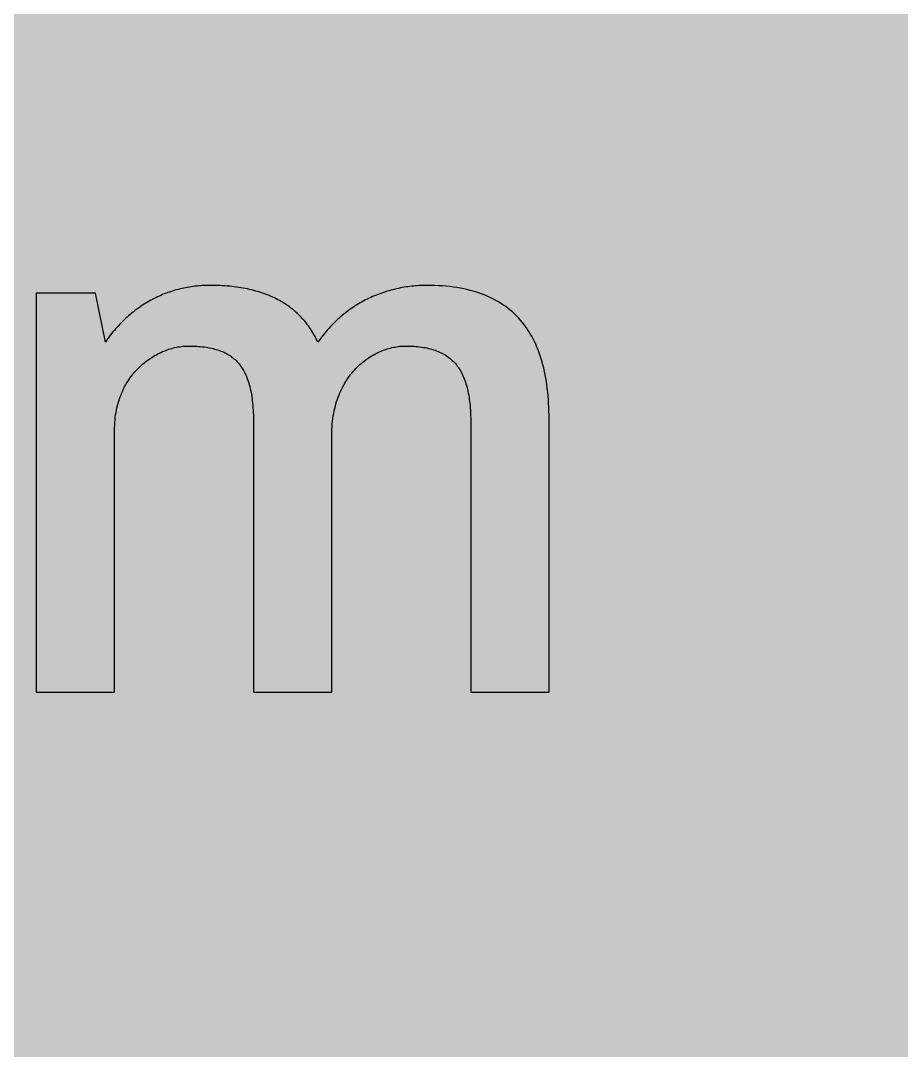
# Model space of a CAD drawing. Header units: millimetres. Extents: x 0 to 212, y 0 to 159.
# Drawn here: x 123.64 to 156.02, y 41.56 to 79.43 of the extents above; entities that cross this region are included whole.
import ezdxf

# ---------------------------------------------------------------- set-up
doc = ezdxf.new("R2010")
doc.units = ezdxf.units.MM

msp = doc.modelspace()

# ---------------------------------------------------------------- hatches: boundary and pattern name
for color, points in [(254, [(14.1633, 0.0536), (13.9878, 0.0533), (13.8125, 0.0559), (13.6373, 0.061), (13.462, 0.0686), (13.2893, 0.0787), (13.114, 0.0914), (12.9413, 0.1041), (12.7686, 0.1219), (12.5959, 0.1397), (12.4231, 0.16), (12.2504, 0.1829), (12.0777, 0.2057), (11.9075, 0.2337), (11.7373, 0.2616), (11.5672, 0.2921), (11.397, 0.3251), (11.2268, 0.3607), (11.0592, 0.3988), (10.8915, 0.4369), (10.7239, 0.4775), (10.5562, 0.5207), (10.3886, 0.5664), (10.2235, 0.6121), (10.0584, 0.6629), (9.8933, 0.7137), (9.7307, 0.7671), (9.5682, 0.8204), (9.4056, 0.8788), (9.2431, 0.9373), (9.083, 0.9982), (8.923, 1.0617), (8.763, 1.1252), (8.6055, 1.1938), (8.4455, 1.2624), (8.2906, 1.331), (8.1331, 1.4046), (7.9781, 1.4783), (7.8232, 1.5545), (7.6708, 1.6332), (7.5184, 1.7145), (7.366, 1.7958), (7.2161, 1.8796), (7.0663, 1.966), (6.919, 2.0523), (6.7716, 2.1438), (6.6243, 2.2352), (6.4795, 2.3266), (6.3348, 2.4232), (6.19, 2.5197), (6.0477, 2.6187), (5.908, 2.7178), (5.7683, 2.8194), (5.6286, 2.9235), (5.4915, 3.0302), (5.3543, 3.1369), (5.2197, 3.2461), (5.0851, 3.3579), (4.953, 3.4722), (4.8209, 3.5865), (4.6914, 3.7033), (4.5644, 3.8202), (4.4348, 3.9395), (4.3104, 4.0615), (4.1859, 4.1859), (4.0615, 4.3104), (3.9395, 4.4348), (3.8202, 4.5618), (3.7033, 4.6914), (3.5865, 4.8209), (3.4722, 4.953), (3.3579, 5.0851), (3.2487, 5.2197), (3.1369, 5.3543), (3.0302, 5.4915), (2.9235, 5.6286), (2.8194, 5.7683), (2.7178, 5.908), (2.6187, 6.0477), (2.5197, 6.19), (2.4232, 6.3348), (2.3266, 6.477), (2.2352, 6.6243), (2.1438, 6.7691), (2.0523, 6.919), (1.966, 7.0663), (1.8796, 7.2161), (1.7958, 7.366), (1.7145, 7.5184), (1.6332, 7.6708), (1.5545, 7.8232), (1.4783, 7.9781), (1.4046, 8.1331), (1.331, 8.2906), (1.2598, 8.4455), (1.1913, 8.603), (1.1252, 8.763), (1.0592, 8.923), (0.9982, 9.083), (0.9373, 9.2431), (0.8763, 9.4056), (0.8204, 9.5682), (0.7645, 9.7307), (0.7112, 9.8933), (0.6604, 10.0584), (0.6121, 10.2235), (0.5639, 10.3911), (0.5207, 10.5562), (0.4775, 10.7239), (0.4343, 10.8915), (0.3962, 11.0592), (0.3607, 11.2268), (0.3251, 11.397), (0.2921, 11.5672), (0.2616, 11.7373), (0.2311, 11.9075), (0.2057, 12.0802), (0.1803, 12.2504), (0.1575, 12.4231), (0.1372, 12.5959), (0.1194, 12.7686), (0.1041, 12.9413), (0.0889, 13.1166), (0.0787, 13.2893), (0.0686, 13.4645), (0.061, 13.6373), (0.0559, 13.8125), (0.0508, 13.9878), (0.0508, 14.163), (0.0522, 144.6925), (0.0508, 144.8664), (0.0559, 145.0416), (0.061, 145.2169), (0.0686, 145.3896), (0.0787, 145.5649), (0.0889, 145.7376), (0.1041, 145.9128), (0.1194, 146.0856), (0.1372, 146.2583), (0.1575, 146.431), (0.1803, 146.6037), (0.2057, 146.7739), (0.2311, 146.9466), (0.2616, 147.1168), (0.2921, 147.287), (0.3251, 147.4572), (0.3607, 147.6248), (0.3962, 147.795), (0.4343, 147.9626), (0.4775, 148.1303), (0.5207, 148.2979), (0.5639, 148.463), (0.6121, 148.6281), (0.6604, 148.7932), (0.7112, 148.9583), (0.7645, 149.1234), (0.8204, 149.286), (0.8763, 149.4485), (0.9373, 149.6111), (0.9982, 149.7711), (1.0592, 149.9311), (1.1252, 150.0911), (1.1913, 150.2486), (1.2598, 150.4061), (1.331, 150.5636), (1.4046, 150.7185), (1.4783, 150.876), (1.5545, 151.0284), (1.6332, 151.1833), (1.7145, 151.3357), (1.7958, 151.4856), (1.8796, 151.638), (1.966, 151.7879), (2.0523, 151.9352), (2.1438, 152.0825), (2.2352, 152.2298), (2.3266, 152.3746), (2.4232, 152.5194), (2.5197, 152.6616), (2.6187, 152.8039), (2.7178, 152.9461), (2.8194, 153.0858), (2.9235, 153.2255), (3.0302, 153.3627), (3.1369, 153.4973), (3.2487, 153.6344), (3.3579, 153.7665), (3.4722, 153.8986), (3.5865, 154.0307), (3.7033, 154.1602), (3.8202, 154.2898), (3.9395, 154.4168), (4.0615, 154.5438), (4.1859, 154.6682), (4.3104, 154.7901), (4.4348, 154.9121), (4.5644, 155.034), (4.6914, 155.1508), (4.8209, 155.2677), (4.953, 155.382), (5.0851, 155.4937), (5.2197, 155.6055), (5.3543, 155.7147), (5.4915, 155.8239), (5.6286, 155.9281), (5.7683, 156.0322), (5.908, 156.1338), (6.0477, 156.2354), (6.19, 156.3345), (6.3348, 156.431), (6.4795, 156.525), (6.6243, 156.6189), (6.7716, 156.7104), (6.919, 156.7993), (7.0663, 156.8882), (7.2161, 156.9745), (7.366, 157.0584), (7.5184, 157.1396), (7.6708, 157.2209), (7.8232, 157.2971), (7.9781, 157.3733), (8.1331, 157.4495), (8.2906, 157.5206), (8.4455, 157.5918), (8.6055, 157.6603), (8.763, 157.7289), (8.923, 157.7924), (9.083, 157.8559), (9.2431, 157.9169), (9.4056, 157.9753), (9.5682, 158.0337), (9.7307, 158.0871), (9.8933, 158.1404), (10.0584, 158.1912), (10.2235, 158.242), (10.3886, 158.2877), (10.5562, 158.3334), (10.7239, 158.3766), (10.8915, 158.4173), (11.0592, 158.4579), (11.2268, 158.4935), (11.397, 158.529), (11.5672, 158.562), (11.7373, 158.5925), (11.9075, 158.6205), (12.0777, 158.6484), (12.2504, 158.6713), (12.4231, 158.6941), (12.5959, 158.7144), (12.7686, 158.7322), (12.9413, 158.75), (13.114, 158.7627), (13.2893, 158.7754), (13.462, 158.7856), (13.6373, 158.7932), (13.8125, 158.7983), (13.9878, 158.8008), (14.163, 158.8033), (197.6078, 158.8036), (197.7822, 158.8008), (197.9574, 158.7983), (198.1327, 158.7932), (198.3054, 158.7856), (198.4807, 158.7754), (198.6534, 158.7627), (198.8287, 158.75), (199.0014, 158.7322), (199.1741, 158.7144), (199.3468, 158.6941), (199.5195, 158.6713), (199.6897, 158.6484), (199.8624, 158.6205), (200.0326, 158.5925), (200.2028, 158.562), (200.373, 158.529), (200.5432, 158.4935), (200.7108, 158.4579), (200.8784, 158.4173), (201.0461, 158.3766), (201.2137, 158.3334), (201.3788, 158.2877), (201.5465, 158.242), (201.7116, 158.1912), (201.8767, 158.1404), (202.0392, 158.0871), (202.2018, 158.0337), (202.3643, 157.9753), (202.5269, 157.9169), (202.6869, 157.8559), (202.8469, 157.7924), (203.007, 157.7289), (203.167, 157.6603), (203.3245, 157.5918), (203.4794, 157.5206), (203.6369, 157.4495), (203.7918, 157.3733), (203.9468, 157.2971), (204.0992, 157.2209), (204.2516, 157.1396), (204.404, 157.0584), (204.5538, 156.9745), (204.7037, 156.8882), (204.8535, 156.7993), (205.0009, 156.7104), (205.1456, 156.6189), (205.293, 156.525), (205.4352, 156.431), (205.58, 156.3345), (205.7222, 156.2354), (205.8619, 156.1338), (206.0016, 156.0322), (206.1413, 155.9281), (206.2785, 155.8239), (206.4156, 155.7147), (206.5503, 155.6055), (206.6849, 155.4937), (206.817, 155.382), (206.949, 155.2677), (207.0786, 155.1508), (207.2081, 155.034), (207.3351, 154.9121), (207.4596, 154.7901), (207.584, 154.6682), (207.7085, 154.5438), (207.8304, 154.4168), (207.9498, 154.2898), (208.0666, 154.1602), (208.1835, 154.0307), (208.2978, 153.8986), (208.4121, 153.7665), (208.5238, 153.6344), (208.6331, 153.4973), (208.7397, 153.3627), (208.8464, 153.2255), (208.9506, 153.0858), (209.0522, 152.9461), (209.1512, 152.8039), (209.2503, 152.6616), (209.3468, 152.5194), (209.4433, 152.3746), (209.5348, 152.2298), (209.6262, 152.0825), (209.7176, 151.9352), (209.804, 151.7879), (209.8904, 151.638), (209.9742, 151.4856), (210.0555, 151.3357), (210.1367, 151.1833), (210.2155, 151.0284), (210.2917, 150.876), (210.3653, 150.7185), (210.439, 150.5636), (210.5076, 150.4061), (210.5762, 150.2486), (210.6447, 150.0911), (210.7082, 149.9311), (210.7717, 149.7711), (210.8327, 149.6111), (210.8911, 149.4485), (210.9495, 149.286), (211.0029, 149.1234), (211.0562, 148.9583), (211.107, 148.7932), (211.1578, 148.6281), (211.2035, 148.463), (211.2493, 148.2979), (211.2924, 148.1303), (211.3331, 147.9626), (211.3712, 147.795), (211.4093, 147.6248), (211.4448, 147.4572), (211.4779, 147.287), (211.5083, 147.1168), (211.5363, 146.9466), (211.5642, 146.7739), (211.5871, 146.6037), (211.6099, 146.431), (211.6303, 146.2583), (211.648, 146.0856), (211.6658, 145.9128), (211.6785, 145.7376), (211.6912, 145.5649), (211.7014, 145.3896), (211.709, 145.2169), (211.7141, 145.0416), (211.7166, 144.8664), (211.7166, 144.6911), (211.7189, 14.1647), (211.7166, 13.9878), (211.7141, 13.8125), (211.709, 13.6373), (211.7014, 13.4645), (211.6912, 13.2893), (211.6785, 13.1166), (211.6658, 12.9413), (211.648, 12.7686), (211.6303, 12.5959), (211.6099, 12.4231), (211.5871, 12.2504), (211.5642, 12.0802), (211.5363, 11.9075), (211.5083, 11.7373), (211.4779, 11.5672), (211.4448, 11.397), (211.4093, 11.2268), (211.3712, 11.0592), (211.3331, 10.8915), (211.2924, 10.7239), (211.2493, 10.5562), (211.2035, 10.3911), (211.1578, 10.2235), (211.107, 10.0584), (211.0562, 9.8933), (211.0029, 9.7307), (210.9495, 9.5682), (210.8911, 9.4056), (210.8327, 9.2431), (210.7717, 9.083), (210.7082, 8.923), (210.6447, 8.763), (210.5762, 8.603), (210.5076, 8.4455), (210.439, 8.2906), (210.3653, 8.1331), (210.2917, 7.9781), (210.2155, 7.8232), (210.1367, 7.6708), (210.0555, 7.5184), (209.9742, 7.366), (209.8904, 7.2161), (209.804, 7.0663), (209.7176, 6.919), (209.6262, 6.7691), (209.5348, 6.6243), (209.4433, 6.477), (209.3468, 6.3348), (209.2503, 6.19), (209.1512, 6.0477), (209.0522, 5.908), (208.9506, 5.7683), (208.8464, 5.6286), (208.7397, 5.4915), (208.6331, 5.3543), (208.5238, 5.2197), (208.4121, 5.0851), (208.2978, 4.953), (208.1835, 4.8209), (208.0666, 4.6914), (207.9498, 4.5618), (207.8304, 4.4348), (207.7085, 4.3104), (207.584, 4.1859), (207.4596, 4.0615), (207.3351, 3.9395), (207.2081, 3.8202), (207.0786, 3.7033), (206.949, 3.5865), (206.817, 3.4722), (206.6849, 3.3579), (206.5503, 3.2461), (206.4156, 3.1369), (206.2785, 3.0302), (206.1413, 2.9235), (206.0016, 2.8194), (205.8619, 2.7178), (205.7222, 2.6187), (205.58, 2.5197), (205.4352, 2.4232), (205.293, 2.3266), (205.1456, 2.2352), (205.0009, 2.1438), (204.8535, 2.0523), (204.7037, 1.966), (204.5538, 1.8796), (204.404, 1.7958), (204.2516, 1.7145), (204.0992, 1.6332), (203.9468, 1.5545), (203.7918, 1.4783), (203.6369, 1.4046), (203.4794, 1.331), (203.3245, 1.2624), (203.167, 1.1938), (203.007, 1.1252), (202.8469, 1.0617), (202.6869, 0.9982), (202.5269, 0.9373), (202.3643, 0.8788), (202.2018, 0.8204), (202.0392, 0.7671), (201.8767, 0.7137), (201.7116, 0.6629), (201.5465, 0.6121), (201.3788, 0.5664), (201.2137, 0.5207), (201.0461, 0.4775), (200.8784, 0.4369), (200.7108, 0.3988), (200.5432, 0.3607), (200.373, 0.3251), (200.2028, 0.2921), (200.0326, 0.2616), (199.8624, 0.2337), (199.6897, 0.2057), (199.5195, 0.1829), (199.3468, 0.16), (199.1741, 0.1397), (199.0014, 0.1219), (198.8287, 0.1041), (198.6534, 0.0914), (198.4807, 0.0787), (198.3054, 0.0686), (198.1327, 0.061), (197.9574, 0.0559), (197.7822, 0.0533), (197.6069, 0.0533)]), (59, [(14.1633, 3.5814), (13.8887, 3.5839), (13.6169, 3.5941), (13.3477, 3.6119), (13.081, 3.6347), (12.8143, 3.6652), (12.5501, 3.7008), (12.2885, 3.7465), (12.0294, 3.7948), (11.7729, 3.8506), (11.5164, 3.9141), (11.2649, 3.9827), (11.016, 4.0564), (10.7671, 4.1351), (10.5232, 4.2215), (10.2819, 4.3129), (10.0432, 4.412), (9.8069, 4.5161), (9.5733, 4.6228), (9.3447, 4.7371), (9.1186, 4.8565), (8.8951, 4.9809), (8.6741, 5.113), (8.4582, 5.2476), (8.2448, 5.3873), (8.0366, 5.5321), (7.8308, 5.682), (7.6276, 5.8369), (7.4295, 5.9969), (7.2365, 6.1595), (7.046, 6.3297), (6.8605, 6.5024), (6.6777, 6.6802), (6.5024, 6.8605), (6.3271, 7.046), (6.1595, 7.2365), (5.9969, 7.432), (5.8369, 7.6302), (5.682, 7.8308), (5.5321, 8.0366), (5.3873, 8.2448), (5.2451, 8.4582), (5.1105, 8.6741), (4.9809, 8.8951), (4.8565, 9.1186), (4.7371, 9.3447), (4.6228, 9.5758), (4.5136, 9.8069), (4.4094, 10.0432), (4.3129, 10.2819), (4.2215, 10.5232), (4.1351, 10.7696), (4.0538, 11.016), (3.9802, 11.2649), (3.9116, 11.5189), (3.8506, 11.7729), (3.7948, 12.0294), (3.744, 12.2911), (3.7008, 12.5527), (3.6627, 12.8143), (3.6322, 13.081), (3.6093, 13.3502), (3.5916, 13.6195), (3.5814, 13.8913), (3.5789, 14.163), (3.58, 144.6925), (3.5814, 144.9654), (3.5916, 145.2347), (3.6093, 145.5064), (3.6322, 145.7731), (3.6627, 146.0398), (3.7008, 146.304), (3.744, 146.5656), (3.7948, 146.8247), (3.8506, 147.0812), (3.9116, 147.3352), (3.9802, 147.5892), (4.0538, 147.8382), (4.1351, 148.0845), (4.2215, 148.3309), (4.3129, 148.5722), (4.4094, 148.811), (4.5136, 149.0472), (4.6228, 149.2783), (4.7371, 149.5095), (4.8565, 149.7355), (4.9809, 149.9591), (5.1105, 150.1775), (5.2451, 150.3959), (5.3873, 150.6093), (5.5321, 150.8176), (5.682, 151.0233), (5.8369, 151.224), (5.9969, 151.4221), (6.1595, 151.6177), (6.3271, 151.8056), (6.5024, 151.9936), (6.6777, 152.1739), (6.8605, 152.3517), (7.046, 152.5245), (7.2365, 152.6946), (7.4295, 152.8572), (7.6276, 153.0172), (7.8308, 153.1722), (8.0366, 153.322), (8.2448, 153.4668), (8.4582, 153.6065), (8.6741, 153.7411), (8.8951, 153.8732), (9.1186, 153.9977), (9.3447, 154.117), (9.5733, 154.2313), (9.8069, 154.3406), (10.0432, 154.4422), (10.2819, 154.5412), (10.5232, 154.6327), (10.7671, 154.719), (11.016, 154.7978), (11.2649, 154.874), (11.5164, 154.9425), (11.7729, 155.0035), (12.0294, 155.0594), (12.2885, 155.1102), (12.5501, 155.1534), (12.8143, 155.1889), (13.081, 155.2194), (13.3477, 155.2448), (13.6169, 155.26), (13.8887, 155.2702), (14.163, 155.2753), (197.6078, 155.2758), (197.8787, 155.2702), (198.1505, 155.26), (198.4197, 155.2448), (198.689, 155.2194), (198.9557, 155.1889), (199.2173, 155.1534), (199.4789, 155.1102), (199.7405, 155.0594), (199.9971, 155.0035), (200.2511, 154.9425), (200.5051, 154.874), (200.754, 154.7978), (201.0004, 154.719), (201.2467, 154.6327), (201.488, 154.5412), (201.7268, 154.4422), (201.963, 154.3406), (202.1942, 154.2313), (202.4253, 154.117), (202.6514, 153.9977), (202.8749, 153.8732), (203.0959, 153.7411), (203.3118, 153.6065), (203.5251, 153.4668), (203.7334, 153.322), (203.9391, 153.1722), (204.1398, 153.0172), (204.3379, 152.8572), (204.5335, 152.6946), (204.724, 152.5245), (204.9094, 152.3517), (205.0898, 152.1739), (205.2676, 151.9936), (205.4403, 151.8056), (205.6105, 151.6177), (205.773, 151.4221), (205.933, 151.224), (206.088, 151.0233), (206.2378, 150.8176), (206.3826, 150.6093), (206.5223, 150.3959), (206.6569, 150.1775), (206.789, 149.9591), (206.9135, 149.7355), (207.0329, 149.5095), (207.1472, 149.2783), (207.2538, 149.0472), (207.358, 148.811), (207.457, 148.5722), (207.5485, 148.3309), (207.6348, 148.0845), (207.7136, 147.8382), (207.7872, 147.5892), (207.8558, 147.3352), (207.9193, 147.0812), (207.9752, 146.8247), (208.0235, 146.5656), (208.0692, 146.304), (208.1047, 146.0398), (208.1352, 145.7731), (208.1581, 145.5064), (208.1759, 145.2347), (208.186, 144.9654), (208.1911, 144.6911), (208.1911, 14.1647), (208.186, 13.8913), (208.1759, 13.6195), (208.1581, 13.3502), (208.1352, 13.081), (208.1047, 12.8143), (208.0692, 12.5527), (208.0235, 12.2911), (207.9752, 12.0294), (207.9193, 11.7729), (207.8558, 11.5189), (207.7872, 11.2649), (207.7136, 11.016), (207.6348, 10.7696), (207.5485, 10.5232), (207.457, 10.2819), (207.358, 10.0432), (207.2538, 9.8069), (207.1472, 9.5758), (207.0329, 9.3447), (206.9135, 9.1186), (206.789, 8.8951), (206.6569, 8.6741), (206.5223, 8.4582), (206.3826, 8.2448), (206.2378, 8.0366), (206.088, 7.8308), (205.933, 7.6302), (205.773, 7.432), (205.6105, 7.2365), (205.4403, 7.046), (205.2676, 6.8605), (205.0898, 6.6802), (204.9094, 6.5024), (204.724, 6.3297), (204.5335, 6.1595), (204.3379, 5.9969), (204.1398, 5.8369), (203.9391, 5.682), (203.7334, 5.5321), (203.5251, 5.3873), (203.3118, 5.2476), (203.0959, 5.113), (202.8749, 4.9809), (202.6514, 4.8565), (202.4253, 4.7371), (202.1942, 4.6228), (201.963, 4.5161), (201.7268, 4.412), (201.488, 4.3129), (201.2467, 4.2215), (201.0004, 4.1351), (200.754, 4.0564), (200.5051, 3.9827), (200.2511, 3.9141), (199.9971, 3.8506), (199.7405, 3.7948), (199.4789, 3.7465), (199.2173, 3.7008), (198.9557, 3.6652), (198.689, 3.6347), (198.4197, 3.6119), (198.1505, 3.5941), (197.8787, 3.5839), (197.6069, 3.5789)]), (254, [(14.1633, 8.8731), (14.0259, 8.8748), (13.8887, 8.8798), (13.7541, 8.8875), (13.622, 8.9002), (13.4874, 8.9154), (13.3553, 8.9332), (13.2258, 8.9535), (13.0962, 8.9789), (12.9667, 9.0068), (12.8397, 9.0373), (12.7127, 9.0729), (12.5882, 9.1084), (12.4663, 9.1491), (12.3419, 9.1923), (12.2225, 9.238), (12.1031, 9.2888), (11.9837, 9.3396), (11.8694, 9.3929), (11.7526, 9.4513), (11.6408, 9.5098), (11.5291, 9.5733), (11.4198, 9.6368), (11.3106, 9.7053), (11.2039, 9.7765), (11.0998, 9.8476), (10.9957, 9.9238), (10.8966, 10), (10.7975, 10.0787), (10.6985, 10.1625), (10.6045, 10.2464), (10.5105, 10.3327), (10.4216, 10.4216), (10.3327, 10.5131), (10.2464, 10.6045), (10.16, 10.701), (10.0787, 10.7975), (10, 10.8966), (9.9212, 10.9982), (9.8476, 11.0998), (9.7739, 11.2039), (9.7053, 11.3106), (9.6368, 11.4198), (9.5707, 11.5291), (9.5098, 11.6408), (9.4488, 11.7551), (9.3929, 11.8694), (9.337, 11.9863), (9.2862, 12.1031), (9.238, 12.2225), (9.1923, 12.3444), (9.1491, 12.4663), (9.1084, 12.5908), (9.0703, 12.7152), (9.0373, 12.8397), (9.0068, 12.9692), (8.9789, 13.0962), (8.9535, 13.2258), (8.9306, 13.3579), (8.9129, 13.4899), (8.8976, 13.622), (8.8849, 13.7566), (8.8773, 13.8913), (8.8722, 14.0259), (8.8697, 14.163), (8.8717, 144.6925), (8.8722, 144.8283), (8.8773, 144.9629), (8.8849, 145.0975), (8.8976, 145.2321), (8.9129, 145.3642), (8.9306, 145.4963), (8.9535, 145.6284), (8.9789, 145.7579), (9.0068, 145.8849), (9.0373, 146.0144), (9.0703, 146.1389), (9.1084, 146.2634), (9.1491, 146.3878), (9.1923, 146.5097), (9.238, 146.6317), (9.2862, 146.751), (9.337, 146.8679), (9.3929, 146.9847), (9.4488, 147.099), (9.5098, 147.2133), (9.5707, 147.3251), (9.6368, 147.4343), (9.7053, 147.5435), (9.7739, 147.6502), (9.8476, 147.7543), (9.9212, 147.8559), (10, 147.9575), (10.0787, 148.0566), (10.16, 148.1531), (10.2464, 148.2496), (10.3327, 148.3411), (10.4216, 148.4325), (10.5105, 148.5214), (10.6045, 148.6078), (10.6985, 148.6916), (10.7975, 148.7754), (10.8966, 148.8542), (10.9957, 148.9304), (11.0998, 149.0066), (11.2039, 149.0777), (11.3106, 149.1488), (11.4198, 149.2174), (11.5291, 149.2809), (11.6408, 149.3444), (11.7526, 149.4028), (11.8694, 149.4612), (11.9837, 149.5146), (12.1031, 149.5679), (12.2225, 149.6162), (12.3419, 149.6619), (12.4663, 149.7051), (12.5882, 149.7457), (12.7127, 149.7813), (12.8397, 149.8168), (12.9667, 149.8473), (13.0962, 149.8752), (13.2258, 149.9006), (13.3553, 149.921), (13.4874, 149.9413), (13.622, 149.9565), (13.7541, 149.9667), (13.8887, 149.9768), (14.0259, 149.9819), (14.163, 149.9819), (197.6078, 149.9842), (197.7441, 149.9819), (197.8787, 149.9768), (198.0133, 149.9667), (198.1479, 149.9565), (198.28, 149.9413), (198.4121, 149.921), (198.5442, 149.9006), (198.6737, 149.8752), (198.8007, 149.8473), (198.9303, 149.8168), (199.0547, 149.7813), (199.1792, 149.7457), (199.3036, 149.7051), (199.4256, 149.6619), (199.5475, 149.6162), (199.6669, 149.5679), (199.7837, 149.5146), (199.9005, 149.4612), (200.0148, 149.4028), (200.1291, 149.3444), (200.2409, 149.2809), (200.3501, 149.2174), (200.4593, 149.1488), (200.566, 149.0777), (200.6702, 149.0066), (200.7718, 148.9304), (200.8734, 148.8542), (200.9724, 148.7754), (201.0689, 148.6916), (201.1655, 148.6078), (201.2569, 148.5214), (201.3483, 148.4325), (201.4372, 148.3411), (201.5236, 148.2496), (201.6074, 148.1531), (201.6912, 148.0566), (201.77, 147.9575), (201.8462, 147.8559), (201.9224, 147.7543), (201.9935, 147.6502), (202.0646, 147.5435), (202.1332, 147.4343), (202.1967, 147.3251), (202.2602, 147.2133), (202.3186, 147.099), (202.377, 146.9847), (202.4304, 146.8679), (202.4812, 146.751), (202.532, 146.6317), (202.5777, 146.5097), (202.6209, 146.3878), (202.6615, 146.2634), (202.6971, 146.1389), (202.7326, 146.0144), (202.7631, 145.8849), (202.7911, 145.7579), (202.8165, 145.6284), (202.8368, 145.4963), (202.8546, 145.3642), (202.8698, 145.2321), (202.8825, 145.0975), (202.8901, 144.9629), (202.8952, 144.8283), (202.8977, 144.6911), (202.8994, 14.1647), (202.8952, 14.0259), (202.8901, 13.8913), (202.8825, 13.7566), (202.8698, 13.622), (202.8546, 13.4899), (202.8368, 13.3579), (202.8165, 13.2258), (202.7911, 13.0962), (202.7631, 12.9692), (202.7326, 12.8397), (202.6971, 12.7152), (202.6615, 12.5908), (202.6209, 12.4663), (202.5777, 12.3444), (202.532, 12.2225), (202.4812, 12.1031), (202.4304, 11.9863), (202.377, 11.8694), (202.3186, 11.7551), (202.2602, 11.6408), (202.1967, 11.5291), (202.1332, 11.4198), (202.0646, 11.3106), (201.9935, 11.2039), (201.9224, 11.0998), (201.8462, 10.9982), (201.77, 10.8966), (201.6912, 10.7975), (201.6074, 10.701), (201.5236, 10.6045), (201.4372, 10.5131), (201.3483, 10.4216), (201.2569, 10.3327), (201.1655, 10.2464), (201.0689, 10.1625), (200.9724, 10.0787), (200.8734, 10), (200.7718, 9.9238), (200.6702, 9.8476), (200.566, 9.7765), (200.4593, 9.7053), (200.3501, 9.6368), (200.2409, 9.5733), (200.1291, 9.5098), (200.0148, 9.4513), (199.9005, 9.3929), (199.7837, 9.3396), (199.6669, 9.2888), (199.5475, 9.238), (199.4256, 9.1923), (199.3036, 9.1491), (199.1792, 9.1084), (199.0547, 9.0729), (198.9303, 9.0373), (198.8007, 9.0068), (198.6737, 8.9789), (198.5442, 8.9535), (198.4121, 8.9332), (198.28, 8.9154), (198.1479, 8.9002), (198.0133, 8.8875), (197.8787, 8.8798), (197.7441, 8.8748), (197.6069, 8.8722)]), (59, [(135.0821, 54.7342), (135.0821, 64.1872), (135.0823, 64.2925), (135.0848, 64.3966), (135.0899, 64.4982), (135.1001, 64.5998), (135.1077, 64.6989), (135.1204, 64.7954), (135.1356, 64.8894), (135.1509, 64.9834), (135.1686, 65.0748), (135.189, 65.1637), (135.2118, 65.2526), (135.2347, 65.3364), (135.2601, 65.4202), (135.2855, 65.5041), (135.316, 65.5828), (135.3464, 65.6615), (135.3769, 65.7377), (135.4099, 65.8139), (135.4455, 65.8876), (135.4811, 65.9587), (135.5192, 66.0273), (135.5598, 66.0959), (135.5979, 66.1619), (135.6411, 66.228), (135.6843, 66.2889), (135.7274, 66.3499), (135.7732, 66.4108), (135.8189, 66.4667), (135.8646, 66.5226), (135.9129, 66.5785), (135.9637, 66.6293), (136.0119, 66.6801), (136.0627, 66.7309), (136.1135, 66.7766), (136.1669, 66.8223), (136.2202, 66.868), (136.2735, 66.9087), (136.3269, 66.9493), (136.3828, 66.99), (136.4361, 67.0281), (136.492, 67.0636), (136.5479, 67.0966), (136.6063, 67.1297), (136.6622, 67.1627), (136.718, 67.1906), (136.7765, 67.2186), (136.8323, 67.2465), (136.8908, 67.2694), (136.9492, 67.2948), (137.0051, 67.3151), (137.0635, 67.3354), (137.1219, 67.3532), (137.1778, 67.371), (137.2362, 67.3862), (137.2921, 67.4014), (137.3505, 67.4141), (137.4064, 67.4243), (137.4623, 67.4345), (137.5181, 67.4421), (137.574, 67.4497), (137.6299, 67.4548), (137.6832, 67.4573), (137.7366, 67.4599), (137.7899, 67.4599), (137.8687, 67.4599), (137.9449, 67.4573), (138.0211, 67.4548), (138.0973, 67.4522), (138.1684, 67.4446), (138.2395, 67.4395), (138.3106, 67.4319), (138.3792, 67.4218), (138.4478, 67.4116), (138.5138, 67.4014), (138.5773, 67.3887), (138.6408, 67.3735), (138.7018, 67.3583), (138.7627, 67.343), (138.8212, 67.3252), (138.8796, 67.3049), (138.9355, 67.2846), (138.9913, 67.2617), (139.0447, 67.2389), (139.098, 67.216), (139.1488, 67.1881), (139.1971, 67.1627), (139.2453, 67.1322), (139.2936, 67.1043), (139.3393, 67.0712), (139.385, 67.0382), (139.4282, 67.0052), (139.4689, 66.9696), (139.5095, 66.9315), (139.5501, 66.8934), (139.5882, 66.8528), (139.6238, 66.8122), (139.6619, 66.769), (139.6949, 66.7233), (139.7279, 66.6775), (139.761, 66.6293), (139.7914, 66.581), (139.8219, 66.5302), (139.8499, 66.4769), (139.8778, 66.4235), (139.9032, 66.3702), (139.9286, 66.3118), (139.9515, 66.2534), (139.9743, 66.1924), (139.9946, 66.1314), (140.015, 66.0679), (140.0353, 66.0044), (140.0531, 65.9359), (140.0683, 65.8673), (140.0861, 65.7987), (140.0988, 65.7276), (140.114, 65.6539), (140.1267, 65.5777), (140.1369, 65.5015), (140.147, 65.4228), (140.1547, 65.344), (140.1648, 65.2602), (140.1699, 65.1764), (140.1775, 65.0926), (140.1801, 65.0037), (140.1851, 64.9148), (140.1877, 64.8259), (140.1877, 64.7319), (140.1902, 64.6379), (140.1907, 54.7342), (143.0694, 54.7342), (143.0694, 64.7799), (143.068, 64.9249), (143.063, 65.0697), (143.0604, 65.2145), (143.0528, 65.3542), (143.0426, 65.4939), (143.0325, 65.6311), (143.0198, 65.7657), (143.0045, 65.8978), (142.9868, 66.0273), (142.969, 66.1568), (142.9487, 66.2813), (142.9258, 66.4058), (142.9004, 66.5277), (142.8725, 66.6471), (142.842, 66.7639), (142.8115, 66.8807), (142.7785, 66.9925), (142.7429, 67.1043), (142.7048, 67.2109), (142.6642, 67.3176), (142.621, 67.4218), (142.5778, 67.5259), (142.5296, 67.625), (142.4813, 67.7215), (142.4305, 67.818), (142.3772, 67.9094), (142.3213, 68.0009), (142.2629, 68.0898), (142.2044, 68.1761), (142.1409, 68.26), (142.0774, 68.3412), (142.0089, 68.42), (141.9403, 68.4962), (141.8692, 68.5724), (141.7955, 68.6435), (141.7193, 68.7146), (141.6406, 68.7807), (141.5593, 68.8467), (141.4755, 68.9102), (141.3891, 68.9686), (141.3002, 69.027), (141.2113, 69.0829), (141.1173, 69.1363), (141.0208, 69.1871), (140.9243, 69.2353), (140.8227, 69.281), (140.7211, 69.3268), (140.6144, 69.3674), (140.5077, 69.4055), (140.396, 69.4411), (140.2842, 69.4766), (140.1674, 69.5071), (140.0505, 69.5376), (139.9311, 69.563), (139.8067, 69.5858), (139.6822, 69.6087), (139.5527, 69.6265), (139.4231, 69.6443), (139.2885, 69.657), (139.1514, 69.6697), (139.0142, 69.6773), (138.872, 69.6849), (138.7272, 69.6874), (138.5824, 69.69), (138.5113, 69.69), (138.4402, 69.6874), (138.3716, 69.6849), (138.3005, 69.6824), (138.2293, 69.6773), (138.1608, 69.6722), (138.0896, 69.6671), (138.0185, 69.6595), (137.9499, 69.6519), (137.8788, 69.6417), (137.8102, 69.6316), (137.7391, 69.6214), (137.6705, 69.6087), (137.602, 69.596), (137.5308, 69.5808), (137.4623, 69.5655), (137.3937, 69.5503), (137.3251, 69.5325), (137.2565, 69.5147), (137.1879, 69.4944), (137.1194, 69.4741), (137.0508, 69.4538), (136.9822, 69.4309), (136.9162, 69.408), (136.8476, 69.3852), (136.7815, 69.3598), (136.7155, 69.3318), (136.6495, 69.3064), (136.5834, 69.276), (136.5174, 69.248), (136.4513, 69.2175), (136.3853, 69.1845), (136.3218, 69.154), (136.2583, 69.1185), (136.1923, 69.0855), (136.1288, 69.0474), (136.0678, 69.0118), (136.0043, 68.9737), (135.9433, 68.9356), (135.8798, 68.895), (135.8189, 68.8543), (135.7579, 68.8111), (135.6995, 68.768), (135.6385, 68.7222), (135.5801, 68.6791), (135.5217, 68.6308), (135.4633, 68.5825), (135.4049, 68.5343), (135.349, 68.486), (135.2931, 68.4327), (135.2372, 68.3819), (135.1813, 68.3285), (135.1255, 68.2752), (135.0721, 68.2193), (135.0188, 68.1609), (134.968, 68.105), (134.9146, 68.0441), (134.8638, 67.9856), (134.813, 67.9247), (134.7648, 67.8612), (134.714, 67.7977), (134.6657, 67.7342), (134.62, 67.6681), (134.5717, 67.5996), (134.5413, 67.6656), (134.5108, 67.7291), (134.4778, 67.7901), (134.4422, 67.8536), (134.4092, 67.912), (134.3736, 67.9729), (134.3355, 68.0314), (134.2974, 68.0872), (134.2593, 68.1431), (134.2212, 68.199), (134.1806, 68.2549), (134.1374, 68.3082), (134.0968, 68.359), (134.0536, 68.4124), (134.0079, 68.4606), (133.9621, 68.5114), (133.9164, 68.5597), (133.8682, 68.6079), (133.8199, 68.6537), (133.7716, 68.6994), (133.7208, 68.7426), (133.67, 68.7857), (133.6167, 68.8289), (133.5634, 68.8696), (133.51, 68.9102), (133.4541, 68.9483), (133.3983, 68.9889), (133.3398, 69.0245), (133.2814, 69.0626), (133.223, 69.0956), (133.162, 69.1312), (133.1011, 69.1642), (133.0401, 69.1972), (132.9766, 69.2277), (132.9106, 69.2582), (132.8471, 69.2861), (132.7785, 69.3141), (132.7125, 69.342), (132.6439, 69.3674), (132.5753, 69.3928), (132.5042, 69.4182), (132.4331, 69.4411), (132.3594, 69.4639), (132.2857, 69.4842), (132.2121, 69.5046), (132.1359, 69.5223), (132.0597, 69.5401), (131.9809, 69.5579), (131.9022, 69.5731), (131.8235, 69.5884), (131.7422, 69.6036), (131.6609, 69.6163), (131.5771, 69.6265), (131.4933, 69.6392), (131.4069, 69.6493), (131.3205, 69.657), (131.2342, 69.6646), (131.1453, 69.6722), (131.0564, 69.6773), (130.9649, 69.6824), (130.8735, 69.6849), (130.7821, 69.6874), (130.6881, 69.69), (130.5941, 69.69), (130.5255, 69.69), (130.4569, 69.6874), (130.3884, 69.6849), (130.3198, 69.6824), (130.2512, 69.6773), (130.1826, 69.6722), (130.114, 69.6646), (130.048, 69.657), (129.9794, 69.6493), (129.9108, 69.6392), (129.8448, 69.629), (129.7762, 69.6189), (129.7102, 69.6062), (129.6441, 69.5909), (129.5756, 69.5782), (129.5095, 69.563), (129.4435, 69.5452), (129.3774, 69.5274), (129.3114, 69.5096), (129.2479, 69.4893), (129.1819, 69.469), (129.1158, 69.4461), (129.0523, 69.4258), (128.9863, 69.4004), (128.9228, 69.3776), (128.8593, 69.3496), (128.7958, 69.3242), (128.7323, 69.2963), (128.6713, 69.2683), (128.6078, 69.2379), (128.5469, 69.2074), (128.4834, 69.1744), (128.4224, 69.1413), (128.3614, 69.1083), (128.3005, 69.0728), (128.2421, 69.0372), (128.1811, 68.9991), (128.1227, 68.961), (128.0643, 68.9229), (128.0058, 68.8823), (127.9474, 68.8416), (127.889, 68.7984), (127.8331, 68.7553), (127.7747, 68.7095), (127.7188, 68.6664), (127.6629, 68.6181), (127.6071, 68.5724), (127.5537, 68.5216), (127.5004, 68.4733), (127.4445, 68.4225), (127.3937, 68.3692), (127.3404, 68.3184), (127.287, 68.2625), (127.2362, 68.2092), (127.1854, 68.1533), (127.1346, 68.0949), (127.0864, 68.0364), (127.0356, 67.978), (126.9873, 67.9171), (126.939, 67.8561), (126.8933, 67.7951), (126.8451, 67.7316), (126.7993, 67.6656), (126.7562, 67.5996), (126.3897, 69.4087), (124.2162, 69.4087), (124.2162, 54.7342), (127.0952, 54.7342), (127.0952, 64.3569), (127.094, 64.455), (127.0991, 64.5541), (127.1041, 64.6506), (127.1118, 64.7446), (127.1219, 64.836), (127.1346, 64.9275), (127.1499, 65.0164), (127.1651, 65.1053), (127.1829, 65.1916), (127.2032, 65.2755), (127.2261, 65.3567), (127.2489, 65.438), (127.2743, 65.5193), (127.3023, 65.5955), (127.3327, 65.6717), (127.3632, 65.7454), (127.3937, 65.819), (127.4293, 65.8901), (127.4648, 65.9587), (127.5004, 66.0273), (127.5385, 66.0933), (127.5791, 66.1568), (127.6198, 66.2203), (127.6604, 66.2813), (127.7036, 66.3397), (127.7493, 66.3981), (127.795, 66.454), (127.8407, 66.5099), (127.889, 66.5632), (127.9373, 66.614), (127.9855, 66.6648), (128.0363, 66.7131), (128.0871, 66.7588), (128.1379, 66.8045), (128.1913, 66.8477), (128.2446, 66.8909), (128.2979, 66.9315), (128.3513, 66.9696), (128.4072, 67.0077), (128.463, 67.0433), (128.5189, 67.0789), (128.5748, 67.1119), (128.6307, 67.1424), (128.6866, 67.1728), (128.745, 67.2008), (128.8009, 67.2287), (128.8593, 67.2541), (128.9152, 67.277), (128.9736, 67.2998), (129.0295, 67.3202), (129.0879, 67.3405), (129.1438, 67.3583), (129.2022, 67.3735), (129.2581, 67.3887), (129.3139, 67.404), (129.3698, 67.4141), (129.4257, 67.4268), (129.4816, 67.4345), (129.5375, 67.4421), (129.5908, 67.4497), (129.6441, 67.4548), (129.6975, 67.4573), (129.7508, 67.4599), (129.8042, 67.4599), (129.8829, 67.4599), (129.9591, 67.4573), (130.0353, 67.4548), (130.109, 67.4522), (130.1826, 67.4472), (130.2537, 67.4421), (130.3249, 67.4345), (130.3934, 67.4268), (130.4595, 67.4167), (130.5255, 67.4065), (130.589, 67.3938), (130.6525, 67.3811), (130.716, 67.3684), (130.7744, 67.3506), (130.8354, 67.3354), (130.8913, 67.3176), (130.9497, 67.2973), (131.003, 67.277), (131.0564, 67.2567), (131.1097, 67.2313), (131.1605, 67.2084), (131.2113, 67.1805), (131.2596, 67.1551), (131.3053, 67.1246), (131.351, 67.0966), (131.3967, 67.0636), (131.4399, 67.0306), (131.4831, 66.995), (131.5237, 66.9595), (131.5618, 66.9239), (131.5999, 66.8833), (131.638, 66.8426), (131.6736, 66.802), (131.7092, 66.7563), (131.7422, 66.7131), (131.7727, 66.6648), (131.8031, 66.6166), (131.8336, 66.5658), (131.8616, 66.515), (131.8895, 66.4616), (131.9149, 66.4058), (131.9403, 66.3499), (131.9632, 66.2915), (131.986, 66.2305), (132.0089, 66.1695), (132.0292, 66.106), (132.047, 66.04), (132.0648, 65.9714), (132.0825, 65.9028), (132.0978, 65.8317), (132.113, 65.7581), (132.1257, 65.6844), (132.1384, 65.6082), (132.1486, 65.5295), (132.1587, 65.4482), (132.1689, 65.3669), (132.1765, 65.2831), (132.1841, 65.1967), (132.1892, 65.1078), (132.1943, 65.0189), (132.1968, 64.9275), (132.1994, 64.8335), (132.2019, 64.737), (132.2019, 64.6379), (132.2035, 54.7342)])]:
    msp.add_hatch(color=color).paths.add_polyline_path(points)

# ---------------------------------------------------------------- linework, layer by layer
at = {"color": 59}
msp.add_lwpolyline([(135.0821, 54.7342), (135.0821, 64.1872), (135.0823, 64.2925), (135.0848, 64.3966), (135.0899, 64.4982), (135.1001, 64.5998), (135.1077, 64.6989), (135.1204, 64.7954), (135.1356, 64.8894), (135.1509, 64.9834), (135.1686, 65.0748), (135.189, 65.1637), (135.2118, 65.2526), (135.2347, 65.3364), (135.2601, 65.4202), (135.2855, 65.5041), (135.316, 65.5828), (135.3464, 65.6615), (135.3769, 65.7377), (135.4099, 65.8139), (135.4455, 65.8876), (135.4811, 65.9587), (135.5192, 66.0273), (135.5598, 66.0959), (135.5979, 66.1619), (135.6411, 66.228), (135.6843, 66.2889), (135.7274, 66.3499), (135.7732, 66.4108), (135.8189, 66.4667), (135.8646, 66.5226), (135.9129, 66.5785), (135.9637, 66.6293), (136.0119, 66.6801), (136.0627, 66.7309), (136.1135, 66.7766), (136.1669, 66.8223), (136.2202, 66.868), (136.2735, 66.9087), (136.3269, 66.9493), (136.3828, 66.99), (136.4361, 67.0281), (136.492, 67.0636), (136.5479, 67.0966), (136.6063, 67.1297), (136.6622, 67.1627), (136.718, 67.1906), (136.7765, 67.2186), (136.8323, 67.2465), (136.8908, 67.2694), (136.9492, 67.2948), (137.0051, 67.3151), (137.0635, 67.3354), (137.1219, 67.3532), (137.1778, 67.371), (137.2362, 67.3862), (137.2921, 67.4014), (137.3505, 67.4141), (137.4064, 67.4243), (137.4623, 67.4345), (137.5181, 67.4421), (137.574, 67.4497), (137.6299, 67.4548), (137.6832, 67.4573), (137.7366, 67.4599), (137.7899, 67.4599), (137.8687, 67.4599), (137.9449, 67.4573), (138.0211, 67.4548), (138.0973, 67.4522), (138.1684, 67.4446), (138.2395, 67.4395), (138.3106, 67.4319), (138.3792, 67.4218), (138.4478, 67.4116), (138.5138, 67.4014), (138.5773, 67.3887), (138.6408, 67.3735), (138.7018, 67.3583), (138.7627, 67.343), (138.8212, 67.3252), (138.8796, 67.3049), (138.9355, 67.2846), (138.9913, 67.2617), (139.0447, 67.2389), (139.098, 67.216), (139.1488, 67.1881), (139.1971, 67.1627), (139.2453, 67.1322), (139.2936, 67.1043), (139.3393, 67.0712), (139.385, 67.0382), (139.4282, 67.0052), (139.4689, 66.9696), (139.5095, 66.9315), (139.5501, 66.8934), (139.5882, 66.8528), (139.6238, 66.8122), (139.6619, 66.769), (139.6949, 66.7233), (139.7279, 66.6775), (139.761, 66.6293), (139.7914, 66.581), (139.8219, 66.5302), (139.8499, 66.4769), (139.8778, 66.4235), (139.9032, 66.3702), (139.9286, 66.3118), (139.9515, 66.2534), (139.9743, 66.1924), (139.9946, 66.1314), (140.015, 66.0679), (140.0353, 66.0044), (140.0531, 65.9359), (140.0683, 65.8673), (140.0861, 65.7987), (140.0988, 65.7276), (140.114, 65.6539), (140.1267, 65.5777), (140.1369, 65.5015), (140.147, 65.4228), (140.1547, 65.344), (140.1648, 65.2602), (140.1699, 65.1764), (140.1775, 65.0926), (140.1801, 65.0037), (140.1851, 64.9148), (140.1877, 64.8259), (140.1877, 64.7319), (140.1902, 64.6379), (140.1907, 54.7342), (143.0694, 54.7342), (143.0694, 64.7799), (143.068, 64.9249), (143.063, 65.0697), (143.0604, 65.2145), (143.0528, 65.3542), (143.0426, 65.4939), (143.0325, 65.6311), (143.0198, 65.7657), (143.0045, 65.8978), (142.9868, 66.0273), (142.969, 66.1568), (142.9487, 66.2813), (142.9258, 66.4058), (142.9004, 66.5277), (142.8725, 66.6471), (142.842, 66.7639), (142.8115, 66.8807), (142.7785, 66.9925), (142.7429, 67.1043), (142.7048, 67.2109), (142.6642, 67.3176), (142.621, 67.4218), (142.5778, 67.5259), (142.5296, 67.625), (142.4813, 67.7215), (142.4305, 67.818), (142.3772, 67.9094), (142.3213, 68.0009), (142.2629, 68.0898), (142.2044, 68.1761), (142.1409, 68.26), (142.0774, 68.3412), (142.0089, 68.42), (141.9403, 68.4962), (141.8692, 68.5724), (141.7955, 68.6435), (141.7193, 68.7146), (141.6406, 68.7807), (141.5593, 68.8467), (141.4755, 68.9102), (141.3891, 68.9686), (141.3002, 69.027), (141.2113, 69.0829), (141.1173, 69.1363), (141.0208, 69.1871), (140.9243, 69.2353), (140.8227, 69.281), (140.7211, 69.3268), (140.6144, 69.3674), (140.5077, 69.4055), (140.396, 69.4411), (140.2842, 69.4766), (140.1674, 69.5071), (140.0505, 69.5376), (139.9311, 69.563), (139.8067, 69.5858), (139.6822, 69.6087), (139.5527, 69.6265), (139.4231, 69.6443), (139.2885, 69.657), (139.1514, 69.6697), (139.0142, 69.6773), (138.872, 69.6849), (138.7272, 69.6874), (138.5824, 69.69), (138.5113, 69.69), (138.4402, 69.6874), (138.3716, 69.6849), (138.3005, 69.6824), (138.2293, 69.6773), (138.1608, 69.6722), (138.0896, 69.6671), (138.0185, 69.6595), (137.9499, 69.6519), (137.8788, 69.6417), (137.8102, 69.6316), (137.7391, 69.6214), (137.6705, 69.6087), (137.602, 69.596), (137.5308, 69.5808), (137.4623, 69.5655), (137.3937, 69.5503), (137.3251, 69.5325), (137.2565, 69.5147), (137.1879, 69.4944), (137.1194, 69.4741), (137.0508, 69.4538), (136.9822, 69.4309), (136.9162, 69.408), (136.8476, 69.3852), (136.7815, 69.3598), (136.7155, 69.3318), (136.6495, 69.3064), (136.5834, 69.276), (136.5174, 69.248), (136.4513, 69.2175), (136.3853, 69.1845), (136.3218, 69.154), (136.2583, 69.1185), (136.1923, 69.0855), (136.1288, 69.0474), (136.0678, 69.0118), (136.0043, 68.9737), (135.9433, 68.9356), (135.8798, 68.895), (135.8189, 68.8543), (135.7579, 68.8111), (135.6995, 68.768), (135.6385, 68.7222), (135.5801, 68.6791), (135.5217, 68.6308), (135.4633, 68.5825), (135.4049, 68.5343), (135.349, 68.486), (135.2931, 68.4327), (135.2372, 68.3819), (135.1813, 68.3285), (135.1255, 68.2752), (135.0721, 68.2193), (135.0188, 68.1609), (134.968, 68.105), (134.9146, 68.0441), (134.8638, 67.9856), (134.813, 67.9247), (134.7648, 67.8612), (134.714, 67.7977), (134.6657, 67.7342), (134.62, 67.6681), (134.5717, 67.5996), (134.5413, 67.6656), (134.5108, 67.7291), (134.4778, 67.7901), (134.4422, 67.8536), (134.4092, 67.912), (134.3736, 67.9729), (134.3355, 68.0314), (134.2974, 68.0872), (134.2593, 68.1431), (134.2212, 68.199), (134.1806, 68.2549), (134.1374, 68.3082), (134.0968, 68.359), (134.0536, 68.4124), (134.0079, 68.4606), (133.9621, 68.5114), (133.9164, 68.5597), (133.8682, 68.6079), (133.8199, 68.6537), (133.7716, 68.6994), (133.7208, 68.7426), (133.67, 68.7857), (133.6167, 68.8289), (133.5634, 68.8696), (133.51, 68.9102), (133.4541, 68.9483), (133.3983, 68.9889), (133.3398, 69.0245), (133.2814, 69.0626), (133.223, 69.0956), (133.162, 69.1312), (133.1011, 69.1642), (133.0401, 69.1972), (132.9766, 69.2277), (132.9106, 69.2582), (132.8471, 69.2861), (132.7785, 69.3141), (132.7125, 69.342), (132.6439, 69.3674), (132.5753, 69.3928), (132.5042, 69.4182), (132.4331, 69.4411), (132.3594, 69.4639), (132.2857, 69.4842), (132.2121, 69.5046), (132.1359, 69.5223), (132.0597, 69.5401), (131.9809, 69.5579), (131.9022, 69.5731), (131.8235, 69.5884), (131.7422, 69.6036), (131.6609, 69.6163), (131.5771, 69.6265), (131.4933, 69.6392), (131.4069, 69.6493), (131.3205, 69.657), (131.2342, 69.6646), (131.1453, 69.6722), (131.0564, 69.6773), (130.9649, 69.6824), (130.8735, 69.6849), (130.7821, 69.6874), (130.6881, 69.69), (130.5941, 69.69), (130.5255, 69.69), (130.4569, 69.6874), (130.3884, 69.6849), (130.3198, 69.6824), (130.2512, 69.6773), (130.1826, 69.6722), (130.114, 69.6646), (130.048, 69.657), (129.9794, 69.6493), (129.9108, 69.6392), (129.8448, 69.629), (129.7762, 69.6189), (129.7102, 69.6062), (129.6441, 69.5909), (129.5756, 69.5782), (129.5095, 69.563), (129.4435, 69.5452), (129.3774, 69.5274), (129.3114, 69.5096), (129.2479, 69.4893), (129.1819, 69.469), (129.1158, 69.4461), (129.0523, 69.4258), (128.9863, 69.4004), (128.9228, 69.3776), (128.8593, 69.3496), (128.7958, 69.3242), (128.7323, 69.2963), (128.6713, 69.2683), (128.6078, 69.2379), (128.5469, 69.2074), (128.4834, 69.1744), (128.4224, 69.1413), (128.3614, 69.1083), (128.3005, 69.0728), (128.2421, 69.0372), (128.1811, 68.9991), (128.1227, 68.961), (128.0643, 68.9229), (128.0058, 68.8823), (127.9474, 68.8416), (127.889, 68.7984), (127.8331, 68.7553), (127.7747, 68.7095), (127.7188, 68.6664), (127.6629, 68.6181), (127.6071, 68.5724), (127.5537, 68.5216), (127.5004, 68.4733), (127.4445, 68.4225), (127.3937, 68.3692), (127.3404, 68.3184), (127.287, 68.2625), (127.2362, 68.2092), (127.1854, 68.1533), (127.1346, 68.0949), (127.0864, 68.0364), (127.0356, 67.978), (126.9873, 67.9171), (126.939, 67.8561), (126.8933, 67.7951), (126.8451, 67.7316), (126.7993, 67.6656), (126.7562, 67.5996), (126.3897, 69.4087), (124.2162, 69.4087), (124.2162, 54.7342), (127.0952, 54.7342), (127.0952, 64.3569), (127.094, 64.455), (127.0991, 64.5541), (127.1041, 64.6506), (127.1118, 64.7446), (127.1219, 64.836), (127.1346, 64.9275), (127.1499, 65.0164), (127.1651, 65.1053), (127.1829, 65.1916), (127.2032, 65.2755), (127.2261, 65.3567), (127.2489, 65.438), (127.2743, 65.5193), (127.3023, 65.5955), (127.3327, 65.6717), (127.3632, 65.7454), (127.3937, 65.819), (127.4293, 65.8901), (127.4648, 65.9587), (127.5004, 66.0273), (127.5385, 66.0933), (127.5791, 66.1568), (127.6198, 66.2203), (127.6604, 66.2813), (127.7036, 66.3397), (127.7493, 66.3981), (127.795, 66.454), (127.8407, 66.5099), (127.889, 66.5632), (127.9373, 66.614), (127.9855, 66.6648), (128.0363, 66.7131), (128.0871, 66.7588), (128.1379, 66.8045), (128.1913, 66.8477), (128.2446, 66.8909), (128.2979, 66.9315), (128.3513, 66.9696), (128.4072, 67.0077), (128.463, 67.0433), (128.5189, 67.0789), (128.5748, 67.1119), (128.6307, 67.1424), (128.6866, 67.1728), (128.745, 67.2008), (128.8009, 67.2287), (128.8593, 67.2541), (128.9152, 67.277), (128.9736, 67.2998), (129.0295, 67.3202), (129.0879, 67.3405), (129.1438, 67.3583), (129.2022, 67.3735), (129.2581, 67.3887), (129.3139, 67.404), (129.3698, 67.4141), (129.4257, 67.4268), (129.4816, 67.4345), (129.5375, 67.4421), (129.5908, 67.4497), (129.6441, 67.4548), (129.6975, 67.4573), (129.7508, 67.4599), (129.8042, 67.4599), (129.8829, 67.4599), (129.9591, 67.4573), (130.0353, 67.4548), (130.109, 67.4522), (130.1826, 67.4472), (130.2537, 67.4421), (130.3249, 67.4345), (130.3934, 67.4268), (130.4595, 67.4167), (130.5255, 67.4065), (130.589, 67.3938), (130.6525, 67.3811), (130.716, 67.3684), (130.7744, 67.3506), (130.8354, 67.3354), (130.8913, 67.3176), (130.9497, 67.2973), (131.003, 67.277), (131.0564, 67.2567), (131.1097, 67.2313), (131.1605, 67.2084), (131.2113, 67.1805), (131.2596, 67.1551), (131.3053, 67.1246), (131.351, 67.0966), (131.3967, 67.0636), (131.4399, 67.0306), (131.4831, 66.995), (131.5237, 66.9595), (131.5618, 66.9239), (131.5999, 66.8833), (131.638, 66.8426), (131.6736, 66.802), (131.7092, 66.7563), (131.7422, 66.7131), (131.7727, 66.6648), (131.8031, 66.6166), (131.8336, 66.5658), (131.8616, 66.515), (131.8895, 66.4616), (131.9149, 66.4058), (131.9403, 66.3499), (131.9632, 66.2915), (131.986, 66.2305), (132.0089, 66.1695), (132.0292, 66.106), (132.047, 66.04), (132.0648, 65.9714), (132.0825, 65.9028), (132.0978, 65.8317), (132.113, 65.7581), (132.1257, 65.6844), (132.1384, 65.6082), (132.1486, 65.5295), (132.1587, 65.4482), (132.1689, 65.3669), (132.1765, 65.2831), (132.1841, 65.1967), (132.1892, 65.1078), (132.1943, 65.0189), (132.1968, 64.9275), (132.1994, 64.8335), (132.2019, 64.737), (132.2019, 64.6379), (132.2035, 54.7342), (135.0821, 54.7342)], dxfattribs=at)

doc.saveas('drawing.dxf')
